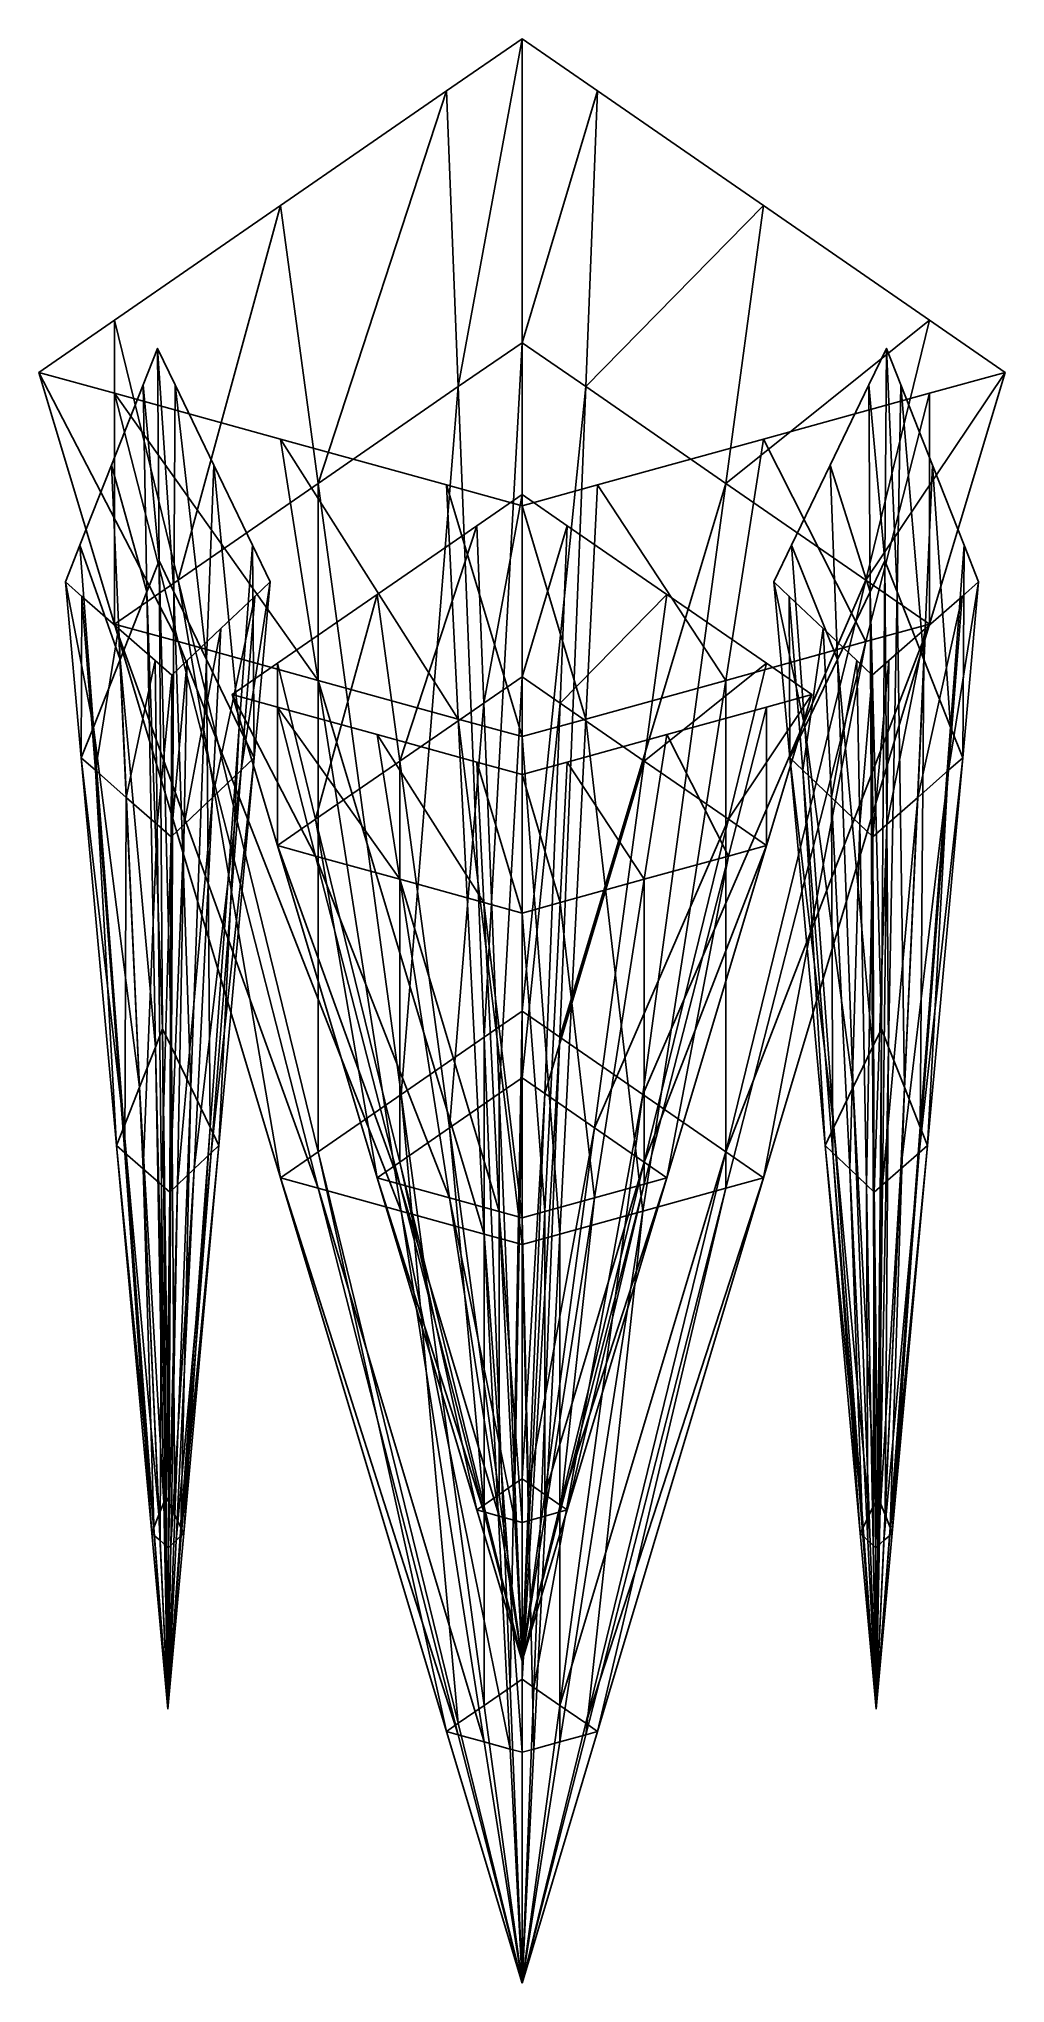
# Model space of a CAD drawing. Header units: metres. Extents: x -0.75 to 0.75, y -1.25 to 1.77.
import ezdxf

# ---------------------------------------------------------------- set-up
doc = ezdxf.new("R2010")
doc.units = ezdxf.units.M

msp = doc.modelspace()

# ---------------------------------------------------------------- linework, layer by layer
at = {"layer": 'Pyramid'}
msp.add_polyline3d([(0, 1.7676, 0.4213), (0.1172, 1.6868, 0.3555), (0.375, 1.5088, 0.2107), (0.6328, 1.3309, 0.0658), (0.75, 1.25, 0), (0.6328, 1.2176, -0.0263), (0.375, 1.1465, -0.0843), (0.1172, 1.0753, -0.1422), (0, 1.0429, -0.1685), (-0.1172, 1.0753, -0.1422), (-0.375, 1.1465, -0.0843), (-0.6328, 1.2176, -0.0263), (-0.75, 1.25, 0), (-0.6328, 1.3309, 0.0658), (-0.375, 1.5088, 0.2107), (-0.1172, 1.6868, 0.3555)], close=True, dxfattribs=at)
for points in [[(-0.0989, 1.2279, 0.2999), (-0.1172, 1.6868, 0.3555), (0, 1.7676, 0.4213)], [(-0.0989, 1.2279, 0.2999), (0, 1.7676, 0.4213), (0, 1.2961, 0.3555)], [(0, 1.2961, 0.3555), (0, 1.7676, 0.4213), (0.1172, 1.6868, 0.3555)], [(-0.3164, 1.0778, 0.1777), (-0.375, 1.5088, 0.2107), (-0.1172, 1.6868, 0.3555)], [(-0.3164, 1.0778, 0.1777), (-0.1172, 1.6868, 0.3555), (-0.0989, 1.2279, 0.2999)], [(0, 1.2961, 0.3555), (0.1172, 1.6868, 0.3555), (0.0989, 1.2279, 0.2999)], [(0.0989, 1.2279, 0.2999), (0.1172, 1.6868, 0.3555), (0.375, 1.5088, 0.2107)], [(0.0989, 1.2279, 0.2999), (0.375, 1.5088, 0.2107), (0.3164, 1.0778, 0.1777)], [(0.3164, 1.0778, 0.1777), (0.375, 1.5088, 0.2107), (0.6328, 1.3309, 0.0658)], [(-0.5339, 0.9276, 0.0555), (-0.6328, 1.3309, 0.0658), (-0.375, 1.5088, 0.2107)], [(-0.5339, 0.9276, 0.0555), (-0.375, 1.5088, 0.2107), (-0.3164, 1.0778, 0.1777)], [(-0.6328, 0.8594, 0), (-0.75, 1.25, 0), (-0.6328, 1.3309, 0.0658)], [(-0.6328, 0.8594, 0), (-0.6328, 1.3309, 0.0658), (-0.5339, 0.9276, 0.0555)], [(0.3164, 1.0778, 0.1777), (0.6328, 1.3309, 0.0658), (0.5339, 0.9276, 0.0555)], [(0.5339, 0.9276, 0.0555), (0.6328, 1.3309, 0.0658), (0.75, 1.25, 0)], [(-0.0586, 0.2184, 0.1777), (-0.0989, 1.2279, 0.2999), (0, 1.2961, 0.3555)], [(-0.0586, 0.2184, 0.1777), (0, 1.2961, 0.3555), (0, 0.2588, 0.2107)], [(0, 0.2588, 0.2107), (0, 1.2961, 0.3555), (0.0989, 1.2279, 0.2999)], [(-0.5339, 0.8321, -0.0222), (-0.75, 1.25, 0), (-0.6328, 0.8594, 0)], [(-0.5339, 0.8321, -0.0222), (-0.6328, 1.2176, -0.0263), (-0.75, 1.25, 0)], [(0.5339, 0.9276, 0.0555), (0.75, 1.25, 0), (0.6328, 0.8594, 0)], [(0.6328, 0.8594, 0), (0.75, 1.25, 0), (0.6328, 1.2176, -0.0263)], [(-0.3164, 0.772, -0.0711), (-0.6328, 1.2176, -0.0263), (-0.5339, 0.8321, -0.0222)], [(-0.3164, 0.772, -0.0711), (-0.375, 1.1465, -0.0843), (-0.6328, 1.2176, -0.0263)], [(-0.1875, 0.1294, 0.1053), (-0.3164, 1.0778, 0.1777), (-0.0989, 1.2279, 0.2999)], [(-0.1875, 0.1294, 0.1053), (-0.0989, 1.2279, 0.2999), (-0.0586, 0.2184, 0.1777)], [(0, 0.2588, 0.2107), (0.0989, 1.2279, 0.2999), (0.0586, 0.2184, 0.1777)], [(0.0586, 0.2184, 0.1777), (0.0989, 1.2279, 0.2999), (0.3164, 1.0778, 0.1777)], [(0.5339, 0.8321, -0.0222), (0.6328, 1.2176, -0.0263), (0.375, 1.1465, -0.0843)], [(0.6328, 0.8594, 0), (0.6328, 1.2176, -0.0263), (0.5339, 0.8321, -0.0222)], [(-0.0989, 0.712, -0.12), (-0.375, 1.1465, -0.0843), (-0.3164, 0.772, -0.0711)], [(-0.0989, 0.712, -0.12), (-0.1172, 1.0753, -0.1422), (-0.375, 1.1465, -0.0843)], [(0.3164, 0.772, -0.0711), (0.375, 1.1465, -0.0843), (0.1172, 1.0753, -0.1422)], [(0.5339, 0.8321, -0.0222), (0.375, 1.1465, -0.0843), (0.3164, 0.772, -0.0711)], [(-0.3164, 0.0404, 0.0329), (-0.5339, 0.9276, 0.0555), (-0.3164, 1.0778, 0.1777)], [(-0.3164, 0.0404, 0.0329), (-0.3164, 1.0778, 0.1777), (-0.1875, 0.1294, 0.1053)], [(0, 0.6847, -0.1422), (-0.1172, 1.0753, -0.1422), (-0.0989, 0.712, -0.12)], [(0, 0.6847, -0.1422), (0, 1.0429, -0.1685), (-0.1172, 1.0753, -0.1422)], [(0.0989, 0.712, -0.12), (0.1172, 1.0753, -0.1422), (0, 1.0429, -0.1685)], [(0.0586, 0.2184, 0.1777), (0.3164, 1.0778, 0.1777), (0.1875, 0.1294, 0.1053)], [(0.3164, 0.772, -0.0711), (0.1172, 1.0753, -0.1422), (0.0989, 0.712, -0.12)], [(0.1875, 0.1294, 0.1053), (0.3164, 1.0778, 0.1777), (0.5339, 0.9276, 0.0555)], [(0.0989, 0.712, -0.12), (0, 1.0429, -0.1685), (0, 0.6847, -0.1422)], [(-0.375, 0, 0), (-0.6328, 0.8594, 0), (-0.5339, 0.9276, 0.0555)], [(-0.375, 0, 0), (-0.5339, 0.9276, 0.0555), (-0.3164, 0.0404, 0.0329)], [(0.1875, 0.1294, 0.1053), (0.5339, 0.9276, 0.0555), (0.3164, 0.0404, 0.0329)], [(0.3164, 0.0404, 0.0329), (0.5339, 0.9276, 0.0555), (0.6328, 0.8594, 0)], [(-0.3164, -0.0162, -0.0132), (-0.6328, 0.8594, 0), (-0.375, 0, 0)], [(-0.3164, -0.0162, -0.0132), (-0.5339, 0.8321, -0.0222), (-0.6328, 0.8594, 0)], [(0.3164, 0.0404, 0.0329), (0.6328, 0.8594, 0), (0.375, 0, 0)], [(0.375, 0, 0), (0.6328, 0.8594, 0), (0.5339, 0.8321, -0.0222)], [(-0.1875, -0.0518, -0.0421), (-0.5339, 0.8321, -0.0222), (-0.3164, -0.0162, -0.0132)], [(-0.1875, -0.0518, -0.0421), (-0.3164, 0.772, -0.0711), (-0.5339, 0.8321, -0.0222)], [(0.3164, -0.0162, -0.0132), (0.5339, 0.8321, -0.0222), (0.3164, 0.772, -0.0711)], [(0.375, 0, 0), (0.5339, 0.8321, -0.0222), (0.3164, -0.0162, -0.0132)], [(-0.0586, -0.0874, -0.0711), (-0.3164, 0.772, -0.0711), (-0.1875, -0.0518, -0.0421)], [(-0.0586, -0.0874, -0.0711), (-0.0989, 0.712, -0.12), (-0.3164, 0.772, -0.0711)], [(0.1875, -0.0518, -0.0421), (0.3164, 0.772, -0.0711), (0.0989, 0.712, -0.12)], [(0.3164, -0.0162, -0.0132), (0.3164, 0.772, -0.0711), (0.1875, -0.0518, -0.0421)], [(0, -0.1035, -0.0843), (-0.0989, 0.712, -0.12), (-0.0586, -0.0874, -0.0711)], [(0, -0.1035, -0.0843), (0, 0.6847, -0.1422), (-0.0989, 0.712, -0.12)], [(0.0586, -0.0874, -0.0711), (0.0989, 0.712, -0.12), (0, 0.6847, -0.1422)], [(0.1875, -0.0518, -0.0421), (0.0989, 0.712, -0.12), (0.0586, -0.0874, -0.0711)], [(0.0586, -0.0874, -0.0711), (0, 0.6847, -0.1422), (0, -0.1035, -0.0843)], [(-0.0183, -0.7911, 0.0555), (-0.0586, 0.2184, 0.1777), (0, 0.2588, 0.2107)], [(-0.0183, -0.7911, 0.0555), (0, 0.2588, 0.2107), (0, -0.7785, 0.0658)], [(0, -0.7785, 0.0658), (0, 0.2588, 0.2107), (0.0586, 0.2184, 0.1777)], [(-0.0586, -0.8189, 0.0329), (-0.1875, 0.1294, 0.1053), (-0.0586, 0.2184, 0.1777)], [(-0.0586, -0.8189, 0.0329), (-0.0586, 0.2184, 0.1777), (-0.0183, -0.7911, 0.0555)], [(0, -0.7785, 0.0658), (0.0586, 0.2184, 0.1777), (0.0183, -0.7911, 0.0555)], [(0.0183, -0.7911, 0.0555), (0.0586, 0.2184, 0.1777), (0.1875, 0.1294, 0.1053)], [(-0.0989, -0.8467, 0.0103), (-0.3164, 0.0404, 0.0329), (-0.1875, 0.1294, 0.1053)], [(-0.0989, -0.8467, 0.0103), (-0.1875, 0.1294, 0.1053), (-0.0586, -0.8189, 0.0329)], [(0.0183, -0.7911, 0.0555), (0.1875, 0.1294, 0.1053), (0.0586, -0.8189, 0.0329)], [(0.0586, -0.8189, 0.0329), (0.1875, 0.1294, 0.1053), (0.3164, 0.0404, 0.0329)], [(-0.1172, -0.8594, 0), (-0.375, 0, 0), (-0.3164, 0.0404, 0.0329)], [(-0.1172, -0.8594, 0), (-0.3164, 0.0404, 0.0329), (-0.0989, -0.8467, 0.0103)], [(0.0586, -0.8189, 0.0329), (0.3164, 0.0404, 0.0329), (0.0989, -0.8467, 0.0103)], [(0.0989, -0.8467, 0.0103), (0.3164, 0.0404, 0.0329), (0.375, 0, 0)], [(0.0989, -0.8467, 0.0103), (0.375, 0, 0), (0.1172, -0.8594, 0)], [(0.1172, -0.8594, 0), (0.375, 0, 0), (0.3164, -0.0162, -0.0132)], [(-0.0989, -0.8644, -0.0041), (-0.375, 0, 0), (-0.1172, -0.8594, 0)], [(-0.0989, -0.8644, -0.0041), (-0.3164, -0.0162, -0.0132), (-0.375, 0, 0)], [(-0.0586, -0.8756, -0.0132), (-0.3164, -0.0162, -0.0132), (-0.0989, -0.8644, -0.0041)], [(-0.0586, -0.8756, -0.0132), (-0.1875, -0.0518, -0.0421), (-0.3164, -0.0162, -0.0132)], [(0.0989, -0.8644, -0.0041), (0.3164, -0.0162, -0.0132), (0.1875, -0.0518, -0.0421)], [(0.1172, -0.8594, 0), (0.3164, -0.0162, -0.0132), (0.0989, -0.8644, -0.0041)], [(-0.0183, -0.8867, -0.0222), (-0.1875, -0.0518, -0.0421), (-0.0586, -0.8756, -0.0132)], [(-0.0183, -0.8867, -0.0222), (-0.0586, -0.0874, -0.0711), (-0.1875, -0.0518, -0.0421)], [(0.0586, -0.8756, -0.0132), (0.1875, -0.0518, -0.0421), (0.0586, -0.0874, -0.0711)], [(0.0989, -0.8644, -0.0041), (0.1875, -0.0518, -0.0421), (0.0586, -0.8756, -0.0132)], [(0, -0.8917, -0.0263), (-0.0586, -0.0874, -0.0711), (-0.0183, -0.8867, -0.0222)], [(0, -0.8917, -0.0263), (0, -0.1035, -0.0843), (-0.0586, -0.0874, -0.0711)], [(0.0183, -0.8867, -0.0222), (0.0586, -0.0874, -0.0711), (0, -0.1035, -0.0843)], [(0.0586, -0.8756, -0.0132), (0.0586, -0.0874, -0.0711), (0.0183, -0.8867, -0.0222)], [(0.0183, -0.8867, -0.0222), (0, -0.1035, -0.0843), (0, -0.8917, -0.0263)], [(0, -1.25, 0), (-0.0183, -0.7911, 0.0555), (0, -0.7785, 0.0658)], [(0, -1.25, 0), (0, -0.7785, 0.0658), (0, -1.25, 0)], [(0, -1.25, 0), (0, -0.7785, 0.0658), (0.0183, -0.7911, 0.0555)], [(0, -1.25, 0), (-0.0586, -0.8189, 0.0329), (-0.0183, -0.7911, 0.0555)], [(0, -1.25, 0), (-0.0183, -0.7911, 0.0555), (0, -1.25, 0)], [(0, -1.25, 0), (0.0183, -0.7911, 0.0555), (0.0586, -0.8189, 0.0329)], [(0, -1.25, 0), (0.0183, -0.7911, 0.0555), (0, -1.25, 0)], [(0, -1.25, 0), (-0.0989, -0.8467, 0.0103), (-0.0586, -0.8189, 0.0329)], [(0, -1.25, 0), (-0.0586, -0.8189, 0.0329), (0, -1.25, 0)], [(0, -1.25, 0), (0.0586, -0.8189, 0.0329), (0.0989, -0.8467, 0.0103)], [(0, -1.25, 0), (0.0586, -0.8189, 0.0329), (0, -1.25, 0)], [(0, -1.25, 0), (-0.1172, -0.8594, 0), (-0.0989, -0.8467, 0.0103)], [(0, -1.25, 0), (-0.1172, -0.8594, 0), (0, -1.25, 0)], [(0, -1.25, 0), (-0.0989, -0.8644, -0.0041), (-0.1172, -0.8594, 0)], [(0, -1.25, 0), (-0.0989, -0.8467, 0.0103), (0, -1.25, 0)], [(0, -1.25, 0), (-0.0989, -0.8644, -0.0041), (0, -1.25, 0)], [(0, -1.25, 0), (-0.0586, -0.8756, -0.0132), (-0.0989, -0.8644, -0.0041)], [(0, -1.25, 0), (0.0989, -0.8467, 0.0103), (0.1172, -0.8594, 0)], [(0, -1.25, 0), (0.0989, -0.8467, 0.0103), (0, -1.25, 0)], [(0, -1.25, 0), (0.1172, -0.8594, 0), (0.0989, -0.8644, -0.0041)], [(0, -1.25, 0), (0.1172, -0.8594, 0), (0, -1.25, 0)], [(0, -1.25, 0), (0.0989, -0.8644, -0.0041), (0.0586, -0.8756, -0.0132)], [(0, -1.25, 0), (0.0989, -0.8644, -0.0041), (0, -1.25, 0)], [(0, -1.25, 0), (-0.0586, -0.8756, -0.0132), (0, -1.25, 0)], [(0, -1.25, 0), (-0.0183, -0.8867, -0.0222), (-0.0586, -0.8756, -0.0132)], [(0, -1.25, 0), (-0.0183, -0.8867, -0.0222), (0, -1.25, 0)], [(0, -1.25, 0), (0, -0.8917, -0.0263), (-0.0183, -0.8867, -0.0222)], [(0, -1.25, 0), (0.0586, -0.8756, -0.0132), (0.0183, -0.8867, -0.0222)], [(0, -1.25, 0), (0.0586, -0.8756, -0.0132), (0, -1.25, 0)], [(0, -1.25, 0), (0.0183, -0.8867, -0.0222), (0, -0.8917, -0.0263)], [(0, -1.25, 0), (0.0183, -0.8867, -0.0222), (0, -1.25, 0)], [(0, -1.25, 0), (0, -0.8917, -0.0263), (0, -1.25, 0)]]:
    msp.add_3dface(points, dxfattribs=at)
at = {"layer": 'Pyramid 1'}
msp.add_polyline3d([(0, 1.0606, 0.3228), (0.0703, 1.0121, 0.2833), (0.225, 0.9053, 0.1964), (0.3797, 0.7985, 0.1095), (0.45, 0.75, 0.07), (0.3797, 0.7306, 0.0542), (0.225, 0.6879, 0.0194), (0.0703, 0.6452, -0.0153), (0, 0.6258, -0.0311), (-0.0703, 0.6452, -0.0153), (-0.225, 0.6879, 0.0194), (-0.3797, 0.7306, 0.0542), (-0.45, 0.75, 0.07), (-0.3797, 0.7985, 0.1095), (-0.225, 0.9053, 0.1964), (-0.0703, 1.0121, 0.2833)], close=True, dxfattribs=at)
for points in [[(-0.0593, 0.7367, 0.25), (-0.0703, 1.0121, 0.2833), (0, 1.0606, 0.3228)], [(-0.0593, 0.7367, 0.25), (0, 1.0606, 0.3228), (0, 0.7777, 0.2833)], [(0, 0.7777, 0.2833), (0, 1.0606, 0.3228), (0.0703, 1.0121, 0.2833)], [(-0.1898, 0.6467, 0.1766), (-0.225, 0.9053, 0.1964), (-0.0703, 1.0121, 0.2833)], [(-0.1898, 0.6467, 0.1766), (-0.0703, 1.0121, 0.2833), (-0.0593, 0.7367, 0.25)], [(0, 0.7777, 0.2833), (0.0703, 1.0121, 0.2833), (0.0593, 0.7367, 0.25)], [(0.0593, 0.7367, 0.25), (0.0703, 1.0121, 0.2833), (0.225, 0.9053, 0.1964)], [(0.0593, 0.7367, 0.25), (0.225, 0.9053, 0.1964), (0.1898, 0.6467, 0.1766)], [(0.1898, 0.6467, 0.1766), (0.225, 0.9053, 0.1964), (0.3797, 0.7985, 0.1095)], [(-0.3204, 0.5566, 0.1033), (-0.3797, 0.7985, 0.1095), (-0.225, 0.9053, 0.1964)], [(-0.3204, 0.5566, 0.1033), (-0.225, 0.9053, 0.1964), (-0.1898, 0.6467, 0.1766)], [(-0.3797, 0.5156, 0.07), (-0.45, 0.75, 0.07), (-0.3797, 0.7985, 0.1095)], [(-0.3797, 0.5156, 0.07), (-0.3797, 0.7985, 0.1095), (-0.3204, 0.5566, 0.1033)], [(0.1898, 0.6467, 0.1766), (0.3797, 0.7985, 0.1095), (0.3204, 0.5566, 0.1033)], [(0.3204, 0.5566, 0.1033), (0.3797, 0.7985, 0.1095), (0.45, 0.75, 0.07)], [(-0.0352, 0.131, 0.1766), (-0.0593, 0.7367, 0.25), (0, 0.7777, 0.2833)], [(-0.0352, 0.131, 0.1766), (0, 0.7777, 0.2833), (0, 0.1553, 0.1964)], [(0, 0.1553, 0.1964), (0, 0.7777, 0.2833), (0.0593, 0.7367, 0.25)], [(-0.3204, 0.4992, 0.0567), (-0.45, 0.75, 0.07), (-0.3797, 0.5156, 0.07)], [(-0.3204, 0.4992, 0.0567), (-0.3797, 0.7306, 0.0542), (-0.45, 0.75, 0.07)], [(-0.1898, 0.4632, 0.0273), (-0.3797, 0.7306, 0.0542), (-0.3204, 0.4992, 0.0567)], [(-0.1898, 0.4632, 0.0273), (-0.225, 0.6879, 0.0194), (-0.3797, 0.7306, 0.0542)], [(-0.1125, 0.0776, 0.1332), (-0.1898, 0.6467, 0.1766), (-0.0593, 0.7367, 0.25)], [(-0.1125, 0.0776, 0.1332), (-0.0593, 0.7367, 0.25), (-0.0352, 0.131, 0.1766)], [(0, 0.1553, 0.1964), (0.0593, 0.7367, 0.25), (0.0352, 0.131, 0.1766)], [(0.0352, 0.131, 0.1766), (0.0593, 0.7367, 0.25), (0.1898, 0.6467, 0.1766)], [(0.3204, 0.4992, 0.0567), (0.3797, 0.7306, 0.0542), (0.225, 0.6879, 0.0194)], [(0.3204, 0.5566, 0.1033), (0.45, 0.75, 0.07), (0.3797, 0.5156, 0.07)], [(0.3797, 0.5156, 0.07), (0.3797, 0.7306, 0.0542), (0.3204, 0.4992, 0.0567)], [(0.3797, 0.5156, 0.07), (0.45, 0.75, 0.07), (0.3797, 0.7306, 0.0542)], [(-0.0593, 0.4272, -0.002), (-0.225, 0.6879, 0.0194), (-0.1898, 0.4632, 0.0273)], [(-0.0593, 0.4272, -0.002), (-0.0703, 0.6452, -0.0153), (-0.225, 0.6879, 0.0194)], [(0.1898, 0.4632, 0.0273), (0.225, 0.6879, 0.0194), (0.0703, 0.6452, -0.0153)], [(0.3204, 0.4992, 0.0567), (0.225, 0.6879, 0.0194), (0.1898, 0.4632, 0.0273)], [(-0.1898, 0.0243, 0.0897), (-0.3204, 0.5566, 0.1033), (-0.1898, 0.6467, 0.1766)], [(-0.1898, 0.0243, 0.0897), (-0.1898, 0.6467, 0.1766), (-0.1125, 0.0776, 0.1332)], [(0, 0.4108, -0.0153), (-0.0703, 0.6452, -0.0153), (-0.0593, 0.4272, -0.002)], [(0, 0.4108, -0.0153), (0, 0.6258, -0.0311), (-0.0703, 0.6452, -0.0153)], [(0.0593, 0.4272, -0.002), (0.0703, 0.6452, -0.0153), (0, 0.6258, -0.0311)], [(0.0352, 0.131, 0.1766), (0.1898, 0.6467, 0.1766), (0.1125, 0.0776, 0.1332)], [(0.1898, 0.4632, 0.0273), (0.0703, 0.6452, -0.0153), (0.0593, 0.4272, -0.002)], [(0.1125, 0.0776, 0.1332), (0.1898, 0.6467, 0.1766), (0.3204, 0.5566, 0.1033)], [(0.0593, 0.4272, -0.002), (0, 0.6258, -0.0311), (0, 0.4108, -0.0153)], [(-0.225, 0, 0.07), (-0.3797, 0.5156, 0.07), (-0.3204, 0.5566, 0.1033)], [(-0.225, 0, 0.07), (-0.3204, 0.5566, 0.1033), (-0.1898, 0.0243, 0.0897)], [(0.1125, 0.0776, 0.1332), (0.3204, 0.5566, 0.1033), (0.1898, 0.0243, 0.0897)], [(0.1898, 0.0243, 0.0897), (0.3204, 0.5566, 0.1033), (0.3797, 0.5156, 0.07)], [(-0.1898, -0.0097, 0.0621), (-0.3797, 0.5156, 0.07), (-0.225, 0, 0.07)], [(-0.1898, -0.0097, 0.0621), (-0.3204, 0.4992, 0.0567), (-0.3797, 0.5156, 0.07)], [(0.1898, 0.0243, 0.0897), (0.3797, 0.5156, 0.07), (0.225, 0, 0.07)], [(0.225, 0, 0.07), (0.3797, 0.5156, 0.07), (0.3204, 0.4992, 0.0567)], [(-0.1125, -0.0311, 0.0447), (-0.3204, 0.4992, 0.0567), (-0.1898, -0.0097, 0.0621)], [(-0.1125, -0.0311, 0.0447), (-0.1898, 0.4632, 0.0273), (-0.3204, 0.4992, 0.0567)], [(0.1898, -0.0097, 0.0621), (0.3204, 0.4992, 0.0567), (0.1898, 0.4632, 0.0273)], [(0.225, 0, 0.07), (0.3204, 0.4992, 0.0567), (0.1898, -0.0097, 0.0621)], [(-0.0352, -0.0524, 0.0273), (-0.1898, 0.4632, 0.0273), (-0.1125, -0.0311, 0.0447)], [(-0.0352, -0.0524, 0.0273), (-0.0593, 0.4272, -0.002), (-0.1898, 0.4632, 0.0273)], [(0.1125, -0.0311, 0.0447), (0.1898, 0.4632, 0.0273), (0.0593, 0.4272, -0.002)], [(0.1898, -0.0097, 0.0621), (0.1898, 0.4632, 0.0273), (0.1125, -0.0311, 0.0447)], [(0, -0.0621, 0.0194), (-0.0593, 0.4272, -0.002), (-0.0352, -0.0524, 0.0273)], [(0, -0.0621, 0.0194), (0, 0.4108, -0.0153), (-0.0593, 0.4272, -0.002)], [(0.0352, -0.0524, 0.0273), (0.0593, 0.4272, -0.002), (0, 0.4108, -0.0153)], [(0.1125, -0.0311, 0.0447), (0.0593, 0.4272, -0.002), (0.0352, -0.0524, 0.0273)], [(0.0352, -0.0524, 0.0273), (0, 0.4108, -0.0153), (0, -0.0621, 0.0194)], [(-0.011, -0.4747, 0.1033), (-0.0352, 0.131, 0.1766), (0, 0.1553, 0.1964)], [(-0.011, -0.4747, 0.1033), (0, 0.1553, 0.1964), (0, -0.4671, 0.1095)], [(0, -0.4671, 0.1095), (0, 0.1553, 0.1964), (0.0352, 0.131, 0.1766)], [(-0.0352, -0.4914, 0.0897), (-0.1125, 0.0776, 0.1332), (-0.0352, 0.131, 0.1766)], [(-0.0352, -0.4914, 0.0897), (-0.0352, 0.131, 0.1766), (-0.011, -0.4747, 0.1033)], [(0, -0.4671, 0.1095), (0.0352, 0.131, 0.1766), (0.011, -0.4747, 0.1033)], [(0.011, -0.4747, 0.1033), (0.0352, 0.131, 0.1766), (0.1125, 0.0776, 0.1332)], [(-0.0593, -0.508, 0.0762), (-0.1898, 0.0243, 0.0897), (-0.1125, 0.0776, 0.1332)], [(-0.0593, -0.508, 0.0762), (-0.1125, 0.0776, 0.1332), (-0.0352, -0.4914, 0.0897)], [(0.011, -0.4747, 0.1033), (0.1125, 0.0776, 0.1332), (0.0352, -0.4914, 0.0897)], [(0.0352, -0.4914, 0.0897), (0.1125, 0.0776, 0.1332), (0.1898, 0.0243, 0.0897)], [(-0.0703, -0.5156, 0.07), (-0.225, 0, 0.07), (-0.1898, 0.0243, 0.0897)], [(-0.0703, -0.5156, 0.07), (-0.1898, 0.0243, 0.0897), (-0.0593, -0.508, 0.0762)], [(0.0352, -0.4914, 0.0897), (0.1898, 0.0243, 0.0897), (0.0593, -0.508, 0.0762)], [(0.0593, -0.508, 0.0762), (0.1898, 0.0243, 0.0897), (0.225, 0, 0.07)], [(0.0593, -0.508, 0.0762), (0.225, 0, 0.07), (0.0703, -0.5156, 0.07)], [(0.0703, -0.5156, 0.07), (0.225, 0, 0.07), (0.1898, -0.0097, 0.0621)], [(-0.0593, -0.5187, 0.0675), (-0.225, 0, 0.07), (-0.0703, -0.5156, 0.07)], [(-0.0593, -0.5187, 0.0675), (-0.1898, -0.0097, 0.0621), (-0.225, 0, 0.07)], [(-0.0352, -0.5253, 0.0621), (-0.1898, -0.0097, 0.0621), (-0.0593, -0.5187, 0.0675)], [(-0.0352, -0.5253, 0.0621), (-0.1125, -0.0311, 0.0447), (-0.1898, -0.0097, 0.0621)], [(0.0593, -0.5187, 0.0675), (0.1898, -0.0097, 0.0621), (0.1125, -0.0311, 0.0447)], [(0.0703, -0.5156, 0.07), (0.1898, -0.0097, 0.0621), (0.0593, -0.5187, 0.0675)], [(-0.011, -0.532, 0.0567), (-0.1125, -0.0311, 0.0447), (-0.0352, -0.5253, 0.0621)], [(-0.011, -0.532, 0.0567), (-0.0352, -0.0524, 0.0273), (-0.1125, -0.0311, 0.0447)], [(0, -0.535, 0.0542), (-0.0352, -0.0524, 0.0273), (-0.011, -0.532, 0.0567)], [(0, -0.535, 0.0542), (0, -0.0621, 0.0194), (-0.0352, -0.0524, 0.0273)], [(0.011, -0.532, 0.0567), (0.0352, -0.0524, 0.0273), (0, -0.0621, 0.0194)], [(0.0352, -0.5253, 0.0621), (0.0352, -0.0524, 0.0273), (0.011, -0.532, 0.0567)], [(0.0352, -0.5253, 0.0621), (0.1125, -0.0311, 0.0447), (0.0352, -0.0524, 0.0273)], [(0.0593, -0.5187, 0.0675), (0.1125, -0.0311, 0.0447), (0.0352, -0.5253, 0.0621)], [(0.011, -0.532, 0.0567), (0, -0.0621, 0.0194), (0, -0.535, 0.0542)], [(0, -0.75, 0.07), (-0.0352, -0.4914, 0.0897), (-0.011, -0.4747, 0.1033)], [(0, -0.75, 0.07), (-0.011, -0.4747, 0.1033), (0, -0.4671, 0.1095)], [(0, -0.75, 0.07), (-0.011, -0.4747, 0.1033), (0, -0.75, 0.07)], [(0, -0.75, 0.07), (0, -0.4671, 0.1095), (0, -0.75, 0.07)], [(0, -0.75, 0.07), (0, -0.4671, 0.1095), (0.011, -0.4747, 0.1033)], [(0, -0.75, 0.07), (0.011, -0.4747, 0.1033), (0.0352, -0.4914, 0.0897)], [(0, -0.75, 0.07), (0.011, -0.4747, 0.1033), (0, -0.75, 0.07)], [(0, -0.75, 0.07), (-0.0703, -0.5156, 0.07), (-0.0593, -0.508, 0.0762)], [(0, -0.75, 0.07), (-0.0593, -0.508, 0.0762), (-0.0352, -0.4914, 0.0897)], [(0, -0.75, 0.07), (-0.0593, -0.508, 0.0762), (0, -0.75, 0.07)], [(0, -0.75, 0.07), (-0.0352, -0.4914, 0.0897), (0, -0.75, 0.07)], [(0, -0.75, 0.07), (0.0352, -0.4914, 0.0897), (0.0593, -0.508, 0.0762)], [(0, -0.75, 0.07), (0.0352, -0.4914, 0.0897), (0, -0.75, 0.07)], [(0, -0.75, 0.07), (0.0593, -0.508, 0.0762), (0.0703, -0.5156, 0.07)], [(0, -0.75, 0.07), (0.0593, -0.508, 0.0762), (0, -0.75, 0.07)], [(0, -0.75, 0.07), (-0.0703, -0.5156, 0.07), (0, -0.75, 0.07)], [(0, -0.75, 0.07), (-0.0593, -0.5187, 0.0675), (-0.0703, -0.5156, 0.07)], [(0, -0.75, 0.07), (-0.0593, -0.5187, 0.0675), (0, -0.75, 0.07)], [(0, -0.75, 0.07), (-0.0352, -0.5253, 0.0621), (-0.0593, -0.5187, 0.0675)], [(0, -0.75, 0.07), (-0.0352, -0.5253, 0.0621), (0, -0.75, 0.07)], [(0, -0.75, 0.07), (-0.011, -0.532, 0.0567), (-0.0352, -0.5253, 0.0621)], [(0, -0.75, 0.07), (-0.011, -0.532, 0.0567), (0, -0.75, 0.07)], [(0, -0.75, 0.07), (0, -0.535, 0.0542), (-0.011, -0.532, 0.0567)], [(0, -0.75, 0.07), (0.0703, -0.5156, 0.07), (0.0593, -0.5187, 0.0675)], [(0, -0.75, 0.07), (0.0703, -0.5156, 0.07), (0, -0.75, 0.07)], [(0, -0.75, 0.07), (0.0593, -0.5187, 0.0675), (0.0352, -0.5253, 0.0621)], [(0, -0.75, 0.07), (0.0593, -0.5187, 0.0675), (0, -0.75, 0.07)], [(0, -0.75, 0.07), (0.0352, -0.5253, 0.0621), (0.011, -0.532, 0.0567)], [(0, -0.75, 0.07), (0.0352, -0.5253, 0.0621), (0, -0.75, 0.07)], [(0, -0.75, 0.07), (0.011, -0.532, 0.0567), (0, -0.535, 0.0542)], [(0, -0.75, 0.07), (0.011, -0.532, 0.0567), (0, -0.75, 0.07)], [(0, -0.75, 0.07), (0, -0.535, 0.0542), (0, -0.75, 0.07)]]:
    msp.add_3dface(points, dxfattribs=at)
at = {"layer": 'Pyramid 2'}
msp.add_polyline3d([(-0.5658, 1.2873, -0.0744), (-0.5882, 1.2307, -0.0575), (-0.6374, 1.1062, -0.0203), (-0.6866, 0.9816, 0.0169), (-0.7089, 0.925, 0.0338), (-0.6831, 0.9024, 0.0332), (-0.6263, 0.8525, 0.0318), (-0.5695, 0.8027, 0.0304), (-0.5437, 0.7801, 0.0298), (-0.5198, 0.8027, 0.0198), (-0.4674, 0.8525, -0.002), (-0.4149, 0.9024, -0.0239), (-0.3911, 0.925, -0.0338), (-0.4184, 0.9816, -0.0401), (-0.4784, 1.1062, -0.0541), (-0.5385, 1.2307, -0.0681)], close=True, dxfattribs=at)
for points in [[(-0.5633, 0.9573, -0.0628), (-0.5658, 1.2873, -0.0744), (-0.5882, 1.2307, -0.0575)], [(-0.5403, 0.9095, -0.0574), (-0.5658, 1.2873, -0.0744), (-0.5633, 0.9573, -0.0628)], [(-0.5403, 0.9095, -0.0574), (-0.5385, 1.2307, -0.0681), (-0.5658, 1.2873, -0.0744)], [(-0.5822, 0.9095, -0.0485), (-0.5882, 1.2307, -0.0575), (-0.6374, 1.1062, -0.0203)], [(-0.5633, 0.9573, -0.0628), (-0.5882, 1.2307, -0.0575), (-0.5822, 0.9095, -0.0485)], [(-0.4896, 0.8044, -0.0456), (-0.5385, 1.2307, -0.0681), (-0.5403, 0.9095, -0.0574)], [(-0.4896, 0.8044, -0.0456), (-0.4784, 1.1062, -0.0541), (-0.5385, 1.2307, -0.0681)], [(-0.6237, 0.8044, -0.0171), (-0.6374, 1.1062, -0.0203), (-0.6866, 0.9816, 0.0169)], [(-0.5822, 0.9095, -0.0485), (-0.6374, 1.1062, -0.0203), (-0.6237, 0.8044, -0.0171)], [(-0.4389, 0.6993, -0.0339), (-0.4784, 1.1062, -0.0541), (-0.4896, 0.8044, -0.0456)], [(-0.4389, 0.6993, -0.0339), (-0.4184, 0.9816, -0.0401), (-0.4784, 1.1062, -0.0541)], [(-0.6652, 0.6993, 0.0142), (-0.6866, 0.9816, 0.0169), (-0.7089, 0.925, 0.0338)], [(-0.6237, 0.8044, -0.0171), (-0.6866, 0.9816, 0.0169), (-0.6652, 0.6993, 0.0142)], [(-0.4159, 0.6516, -0.0285), (-0.4184, 0.9816, -0.0401), (-0.4389, 0.6993, -0.0339)], [(-0.4159, 0.6516, -0.0285), (-0.3911, 0.925, -0.0338), (-0.4184, 0.9816, -0.0401)], [(-0.5579, 0.2312, -0.0372), (-0.5633, 0.9573, -0.0628), (-0.5822, 0.9095, -0.0485)], [(-0.5443, 0.2029, -0.034), (-0.5633, 0.9573, -0.0628), (-0.5579, 0.2312, -0.0372)], [(-0.5443, 0.2029, -0.034), (-0.5403, 0.9095, -0.0574), (-0.5633, 0.9573, -0.0628)], [(-0.6841, 0.6516, 0.0285), (-0.7089, 0.925, 0.0338), (-0.6831, 0.9024, 0.0332)], [(-0.6652, 0.6993, 0.0142), (-0.7089, 0.925, 0.0338), (-0.6841, 0.6516, 0.0285)], [(-0.5691, 0.2029, -0.0288), (-0.5822, 0.9095, -0.0485), (-0.6237, 0.8044, -0.0171)], [(-0.5579, 0.2312, -0.0372), (-0.5822, 0.9095, -0.0485), (-0.5691, 0.2029, -0.0288)], [(-0.5142, 0.1406, -0.027), (-0.5403, 0.9095, -0.0574), (-0.5443, 0.2029, -0.034)], [(-0.5142, 0.1406, -0.027), (-0.4896, 0.8044, -0.0456), (-0.5403, 0.9095, -0.0574)], [(-0.436, 0.6325, -0.0201), (-0.3911, 0.925, -0.0338), (-0.4159, 0.6516, -0.0285)], [(-0.436, 0.6325, -0.0201), (-0.4149, 0.9024, -0.0239), (-0.3911, 0.925, -0.0338)], [(-0.6841, 0.6516, 0.0285), (-0.6831, 0.9024, 0.0332), (-0.6623, 0.6325, 0.028)], [(-0.6623, 0.6325, 0.028), (-0.6831, 0.9024, 0.0332), (-0.6263, 0.8525, 0.0318)], [(-0.4803, 0.5904, -0.0017), (-0.4149, 0.9024, -0.0239), (-0.436, 0.6325, -0.0201)], [(-0.4803, 0.5904, -0.0017), (-0.4674, 0.8525, -0.002), (-0.4149, 0.9024, -0.0239)], [(-0.6623, 0.6325, 0.028), (-0.6263, 0.8525, 0.0318), (-0.6144, 0.5904, 0.0268)], [(-0.6144, 0.5904, 0.0268), (-0.6263, 0.8525, 0.0318), (-0.5695, 0.8027, 0.0304)], [(-0.5245, 0.5484, 0.0167), (-0.4674, 0.8525, -0.002), (-0.4803, 0.5904, -0.0017)], [(-0.5245, 0.5484, 0.0167), (-0.5198, 0.8027, 0.0198), (-0.4674, 0.8525, -0.002)], [(-0.5937, 0.1406, -0.0102), (-0.6237, 0.8044, -0.0171), (-0.6652, 0.6993, 0.0142)], [(-0.5691, 0.2029, -0.0288), (-0.6237, 0.8044, -0.0171), (-0.5937, 0.1406, -0.0102)], [(-0.6144, 0.5904, 0.0268), (-0.5695, 0.8027, 0.0304), (-0.5665, 0.5484, 0.0256)], [(-0.5665, 0.5484, 0.0256), (-0.5695, 0.8027, 0.0304), (-0.5437, 0.7801, 0.0298)], [(-0.5447, 0.5293, 0.0251), (-0.5198, 0.8027, 0.0198), (-0.5245, 0.5484, 0.0167)], [(-0.5447, 0.5293, 0.0251), (-0.5437, 0.7801, 0.0298), (-0.5198, 0.8027, 0.0198)], [(-0.4842, 0.0783, -0.0201), (-0.4896, 0.8044, -0.0456), (-0.5142, 0.1406, -0.027)], [(-0.4842, 0.0783, -0.0201), (-0.4389, 0.6993, -0.0339), (-0.4896, 0.8044, -0.0456)], [(-0.5665, 0.5484, 0.0256), (-0.5437, 0.7801, 0.0298), (-0.5447, 0.5293, 0.0251)], [(-0.6183, 0.0783, 0.0084), (-0.6652, 0.6993, 0.0142), (-0.6841, 0.6516, 0.0285)], [(-0.5937, 0.1406, -0.0102), (-0.6652, 0.6993, 0.0142), (-0.6183, 0.0783, 0.0084)], [(-0.4705, 0.05, -0.0169), (-0.4389, 0.6993, -0.0339), (-0.4842, 0.0783, -0.0201)], [(-0.4705, 0.05, -0.0169), (-0.4159, 0.6516, -0.0285), (-0.4389, 0.6993, -0.0339)], [(-0.6295, 0.05, 0.0169), (-0.6841, 0.6516, 0.0285), (-0.6623, 0.6325, 0.028)], [(-0.6183, 0.0783, 0.0084), (-0.6841, 0.6516, 0.0285), (-0.6295, 0.05, 0.0169)], [(-0.4824, 0.0387, -0.0119), (-0.4159, 0.6516, -0.0285), (-0.4705, 0.05, -0.0169)], [(-0.4824, 0.0387, -0.0119), (-0.436, 0.6325, -0.0201), (-0.4159, 0.6516, -0.0285)], [(-0.6166, 0.0387, 0.0166), (-0.6623, 0.6325, 0.028), (-0.6144, 0.5904, 0.0268)], [(-0.6295, 0.05, 0.0169), (-0.6623, 0.6325, 0.028), (-0.6166, 0.0387, 0.0166)], [(-0.5087, 0.0138, -0.001), (-0.436, 0.6325, -0.0201), (-0.4824, 0.0387, -0.0119)], [(-0.5087, 0.0138, -0.001), (-0.4803, 0.5904, -0.0017), (-0.436, 0.6325, -0.0201)], [(-0.6166, 0.0387, 0.0166), (-0.6144, 0.5904, 0.0268), (-0.5882, 0.0138, 0.0159)], [(-0.5882, 0.0138, 0.0159), (-0.6144, 0.5904, 0.0268), (-0.5665, 0.5484, 0.0256)], [(-0.5349, -0.0111, 0.0099), (-0.4803, 0.5904, -0.0017), (-0.5087, 0.0138, -0.001)], [(-0.5349, -0.0111, 0.0099), (-0.5245, 0.5484, 0.0167), (-0.4803, 0.5904, -0.0017)], [(-0.5882, 0.0138, 0.0159), (-0.5665, 0.5484, 0.0256), (-0.5597, -0.0111, 0.0152)], [(-0.5597, -0.0111, 0.0152), (-0.5665, 0.5484, 0.0256), (-0.5447, 0.5293, 0.0251)], [(-0.5468, -0.0225, 0.0149), (-0.5245, 0.5484, 0.0167), (-0.5349, -0.0111, 0.0099)], [(-0.5468, -0.0225, 0.0149), (-0.5447, 0.5293, 0.0251), (-0.5245, 0.5484, 0.0167)], [(-0.5597, -0.0111, 0.0152), (-0.5447, 0.5293, 0.0251), (-0.5468, -0.0225, 0.0149)], [(-0.5525, -0.4949, -0.0116), (-0.5579, 0.2312, -0.0372), (-0.5691, 0.2029, -0.0288)], [(-0.5482, -0.5038, -0.0106), (-0.5579, 0.2312, -0.0372), (-0.5525, -0.4949, -0.0116)], [(-0.5482, -0.5038, -0.0106), (-0.5443, 0.2029, -0.034), (-0.5579, 0.2312, -0.0372)], [(-0.556, -0.5038, -0.009), (-0.5691, 0.2029, -0.0288), (-0.5937, 0.1406, -0.0102)], [(-0.5525, -0.4949, -0.0116), (-0.5691, 0.2029, -0.0288), (-0.556, -0.5038, -0.009)], [(-0.5388, -0.5233, -0.0085), (-0.5443, 0.2029, -0.034), (-0.5482, -0.5038, -0.0106)], [(-0.5388, -0.5233, -0.0085), (-0.5142, 0.1406, -0.027), (-0.5443, 0.2029, -0.034)], [(-0.5637, -0.5233, -0.0032), (-0.5937, 0.1406, -0.0102), (-0.6183, 0.0783, 0.0084)], [(-0.556, -0.5038, -0.009), (-0.5937, 0.1406, -0.0102), (-0.5637, -0.5233, -0.0032)], [(-0.5294, -0.5427, -0.0063), (-0.5142, 0.1406, -0.027), (-0.5388, -0.5233, -0.0085)], [(-0.5294, -0.5427, -0.0063), (-0.4842, 0.0783, -0.0201), (-0.5142, 0.1406, -0.027)], [(-0.5713, -0.5427, 0.0026), (-0.6183, 0.0783, 0.0084), (-0.6295, 0.05, 0.0169)], [(-0.5637, -0.5233, -0.0032), (-0.6183, 0.0783, 0.0084), (-0.5713, -0.5427, 0.0026)], [(-0.5252, -0.5516, -0.0053), (-0.4842, 0.0783, -0.0201), (-0.5294, -0.5427, -0.0063)], [(-0.5252, -0.5516, -0.0053), (-0.4705, 0.05, -0.0169), (-0.4842, 0.0783, -0.0201)], [(-0.5748, -0.5516, 0.0053), (-0.6295, 0.05, 0.0169), (-0.6166, 0.0387, 0.0166)], [(-0.5713, -0.5427, 0.0026), (-0.6295, 0.05, 0.0169), (-0.5748, -0.5516, 0.0053)], [(-0.5708, -0.5551, 0.0052), (-0.6166, 0.0387, 0.0166), (-0.5882, 0.0138, 0.0159)], [(-0.5748, -0.5516, 0.0053), (-0.6166, 0.0387, 0.0166), (-0.5708, -0.5551, 0.0052)], [(-0.5371, -0.5629, -0.0003), (-0.4824, 0.0387, -0.0119), (-0.5289, -0.5551, -0.0037)], [(-0.5371, -0.5629, -0.0003), (-0.5087, 0.0138, -0.001), (-0.4824, 0.0387, -0.0119)], [(-0.5289, -0.5551, -0.0037), (-0.4705, 0.05, -0.0169), (-0.5252, -0.5516, -0.0053)], [(-0.5289, -0.5551, -0.0037), (-0.4824, 0.0387, -0.0119), (-0.4705, 0.05, -0.0169)], [(-0.5619, -0.5629, 0.005), (-0.5882, 0.0138, 0.0159), (-0.5597, -0.0111, 0.0152)], [(-0.5708, -0.5551, 0.0052), (-0.5882, 0.0138, 0.0159), (-0.5619, -0.5629, 0.005)], [(-0.5453, -0.5707, 0.0031), (-0.5087, 0.0138, -0.001), (-0.5371, -0.5629, -0.0003)], [(-0.5453, -0.5707, 0.0031), (-0.5349, -0.0111, 0.0099), (-0.5087, 0.0138, -0.001)], [(-0.5619, -0.5629, 0.005), (-0.5597, -0.0111, 0.0152), (-0.553, -0.5707, 0.0047)], [(-0.553, -0.5707, 0.0047), (-0.5597, -0.0111, 0.0152), (-0.5468, -0.0225, 0.0149)], [(-0.553, -0.5707, 0.0047), (-0.5468, -0.0225, 0.0149), (-0.549, -0.5742, 0.0047)], [(-0.549, -0.5742, 0.0047), (-0.5349, -0.0111, 0.0099), (-0.5453, -0.5707, 0.0031)], [(-0.549, -0.5742, 0.0047), (-0.5468, -0.0225, 0.0149), (-0.5349, -0.0111, 0.0099)], [(-0.55, -0.825, 0), (-0.556, -0.5038, -0.009), (-0.5637, -0.5233, -0.0032)], [(-0.55, -0.825, 0), (-0.5525, -0.4949, -0.0116), (-0.556, -0.5038, -0.009)], [(-0.55, -0.825, 0), (-0.556, -0.5038, -0.009), (-0.55, -0.825, 0)], [(-0.55, -0.825, 0), (-0.5525, -0.4949, -0.0116), (-0.55, -0.825, 0)], [(-0.55, -0.825, 0), (-0.5482, -0.5038, -0.0106), (-0.5525, -0.4949, -0.0116)], [(-0.55, -0.825, 0), (-0.5482, -0.5038, -0.0106), (-0.55, -0.825, 0)], [(-0.55, -0.825, 0), (-0.5388, -0.5233, -0.0085), (-0.5482, -0.5038, -0.0106)], [(-0.55, -0.825, 0), (-0.5713, -0.5427, 0.0026), (-0.5748, -0.5516, 0.0053)], [(-0.55, -0.825, 0), (-0.5637, -0.5233, -0.0032), (-0.5713, -0.5427, 0.0026)], [(-0.55, -0.825, 0), (-0.5713, -0.5427, 0.0026), (-0.55, -0.825, 0)], [(-0.55, -0.825, 0), (-0.5637, -0.5233, -0.0032), (-0.55, -0.825, 0)], [(-0.55, -0.825, 0), (-0.5388, -0.5233, -0.0085), (-0.55, -0.825, 0)], [(-0.55, -0.825, 0), (-0.5294, -0.5427, -0.0063), (-0.5388, -0.5233, -0.0085)], [(-0.55, -0.825, 0), (-0.5294, -0.5427, -0.0063), (-0.55, -0.825, 0)], [(-0.55, -0.825, 0), (-0.5252, -0.5516, -0.0053), (-0.5294, -0.5427, -0.0063)], [(-0.55, -0.825, 0), (-0.5748, -0.5516, 0.0053), (-0.5708, -0.5551, 0.0052)], [(-0.55, -0.825, 0), (-0.5748, -0.5516, 0.0053), (-0.55, -0.825, 0)], [(-0.55, -0.825, 0), (-0.5708, -0.5551, 0.0052), (-0.5619, -0.5629, 0.005)], [(-0.55, -0.825, 0), (-0.5708, -0.5551, 0.0052), (-0.55, -0.825, 0)], [(-0.55, -0.825, 0), (-0.5619, -0.5629, 0.005), (-0.553, -0.5707, 0.0047)], [(-0.55, -0.825, 0), (-0.5619, -0.5629, 0.005), (-0.55, -0.825, 0)], [(-0.55, -0.825, 0), (-0.553, -0.5707, 0.0047), (-0.549, -0.5742, 0.0047)], [(-0.55, -0.825, 0), (-0.553, -0.5707, 0.0047), (-0.55, -0.825, 0)], [(-0.55, -0.825, 0), (-0.5252, -0.5516, -0.0053), (-0.55, -0.825, 0)], [(-0.55, -0.825, 0), (-0.5289, -0.5551, -0.0037), (-0.5252, -0.5516, -0.0053)], [(-0.55, -0.825, 0), (-0.5289, -0.5551, -0.0037), (-0.55, -0.825, 0)], [(-0.55, -0.825, 0), (-0.5371, -0.5629, -0.0003), (-0.5289, -0.5551, -0.0037)], [(-0.55, -0.825, 0), (-0.5371, -0.5629, -0.0003), (-0.55, -0.825, 0)], [(-0.55, -0.825, 0), (-0.5453, -0.5707, 0.0031), (-0.5371, -0.5629, -0.0003)], [(-0.55, -0.825, 0), (-0.5453, -0.5707, 0.0031), (-0.55, -0.825, 0)], [(-0.55, -0.825, 0), (-0.549, -0.5742, 0.0047), (-0.5453, -0.5707, 0.0031)], [(-0.55, -0.825, 0), (-0.549, -0.5742, 0.0047), (-0.55, -0.825, 0)]]:
    msp.add_3dface(points, dxfattribs=at)
at = {"layer": 'Pyramid 3'}
msp.add_polyline3d([(0.5658, 1.2873, -0.0744), (0.5385, 1.2307, -0.0681), (0.4784, 1.1062, -0.0541), (0.4184, 0.9816, -0.0401), (0.3911, 0.925, -0.0338), (0.4149, 0.9024, -0.0239), (0.4674, 0.8525, -0.002), (0.5198, 0.8027, 0.0198), (0.5437, 0.7801, 0.0298), (0.5695, 0.8027, 0.0304), (0.6263, 0.8525, 0.0318), (0.6831, 0.9024, 0.0332), (0.7089, 0.925, 0.0338), (0.6866, 0.9816, 0.0169), (0.6374, 1.1062, -0.0203), (0.5882, 1.2307, -0.0575)], close=True, dxfattribs=at)
for points in [[(0.5633, 0.9573, -0.0628), (0.5658, 1.2873, -0.0744), (0.5385, 1.2307, -0.0681)], [(0.5822, 0.9095, -0.0485), (0.5658, 1.2873, -0.0744), (0.5633, 0.9573, -0.0628)], [(0.5822, 0.9095, -0.0485), (0.5882, 1.2307, -0.0575), (0.5658, 1.2873, -0.0744)], [(0.5403, 0.9095, -0.0574), (0.5385, 1.2307, -0.0681), (0.4784, 1.1062, -0.0541)], [(0.5633, 0.9573, -0.0628), (0.5385, 1.2307, -0.0681), (0.5403, 0.9095, -0.0574)], [(0.6237, 0.8044, -0.0171), (0.5882, 1.2307, -0.0575), (0.5822, 0.9095, -0.0485)], [(0.6237, 0.8044, -0.0171), (0.6374, 1.1062, -0.0203), (0.5882, 1.2307, -0.0575)], [(0.4896, 0.8044, -0.0456), (0.4784, 1.1062, -0.0541), (0.4184, 0.9816, -0.0401)], [(0.5403, 0.9095, -0.0574), (0.4784, 1.1062, -0.0541), (0.4896, 0.8044, -0.0456)], [(0.6652, 0.6993, 0.0142), (0.6374, 1.1062, -0.0203), (0.6237, 0.8044, -0.0171)], [(0.6652, 0.6993, 0.0142), (0.6866, 0.9816, 0.0169), (0.6374, 1.1062, -0.0203)], [(0.4389, 0.6993, -0.0339), (0.4184, 0.9816, -0.0401), (0.3911, 0.925, -0.0338)], [(0.4896, 0.8044, -0.0456), (0.4184, 0.9816, -0.0401), (0.4389, 0.6993, -0.0339)], [(0.6841, 0.6516, 0.0285), (0.6866, 0.9816, 0.0169), (0.6652, 0.6993, 0.0142)], [(0.6841, 0.6516, 0.0285), (0.7089, 0.925, 0.0338), (0.6866, 0.9816, 0.0169)], [(0.5579, 0.2312, -0.0372), (0.5633, 0.9573, -0.0628), (0.5403, 0.9095, -0.0574)], [(0.5691, 0.2029, -0.0288), (0.5633, 0.9573, -0.0628), (0.5579, 0.2312, -0.0372)], [(0.5691, 0.2029, -0.0288), (0.5822, 0.9095, -0.0485), (0.5633, 0.9573, -0.0628)], [(0.4159, 0.6516, -0.0285), (0.3911, 0.925, -0.0338), (0.4149, 0.9024, -0.0239)], [(0.4389, 0.6993, -0.0339), (0.3911, 0.925, -0.0338), (0.4159, 0.6516, -0.0285)], [(0.5443, 0.2029, -0.034), (0.5403, 0.9095, -0.0574), (0.4896, 0.8044, -0.0456)], [(0.5579, 0.2312, -0.0372), (0.5403, 0.9095, -0.0574), (0.5443, 0.2029, -0.034)], [(0.5937, 0.1406, -0.0102), (0.5822, 0.9095, -0.0485), (0.5691, 0.2029, -0.0288)], [(0.5937, 0.1406, -0.0102), (0.6237, 0.8044, -0.0171), (0.5822, 0.9095, -0.0485)], [(0.6623, 0.6325, 0.028), (0.7089, 0.925, 0.0338), (0.6841, 0.6516, 0.0285)], [(0.6623, 0.6325, 0.028), (0.6831, 0.9024, 0.0332), (0.7089, 0.925, 0.0338)], [(0.436, 0.6325, -0.0201), (0.4149, 0.9024, -0.0239), (0.4674, 0.8525, -0.002)], [(0.4159, 0.6516, -0.0285), (0.4149, 0.9024, -0.0239), (0.436, 0.6325, -0.0201)], [(0.6144, 0.5904, 0.0268), (0.6831, 0.9024, 0.0332), (0.6623, 0.6325, 0.028)], [(0.6144, 0.5904, 0.0268), (0.6263, 0.8525, 0.0318), (0.6831, 0.9024, 0.0332)], [(0.436, 0.6325, -0.0201), (0.4674, 0.8525, -0.002), (0.4803, 0.5904, -0.0017)], [(0.4803, 0.5904, -0.0017), (0.4674, 0.8525, -0.002), (0.5198, 0.8027, 0.0198)], [(0.5665, 0.5484, 0.0256), (0.6263, 0.8525, 0.0318), (0.6144, 0.5904, 0.0268)], [(0.5665, 0.5484, 0.0256), (0.5695, 0.8027, 0.0304), (0.6263, 0.8525, 0.0318)], [(0.5142, 0.1406, -0.027), (0.4896, 0.8044, -0.0456), (0.4389, 0.6993, -0.0339)], [(0.4803, 0.5904, -0.0017), (0.5198, 0.8027, 0.0198), (0.5245, 0.5484, 0.0167)], [(0.5443, 0.2029, -0.034), (0.4896, 0.8044, -0.0456), (0.5142, 0.1406, -0.027)], [(0.5245, 0.5484, 0.0167), (0.5198, 0.8027, 0.0198), (0.5437, 0.7801, 0.0298)], [(0.5447, 0.5293, 0.0251), (0.5437, 0.7801, 0.0298), (0.5695, 0.8027, 0.0304)], [(0.5447, 0.5293, 0.0251), (0.5695, 0.8027, 0.0304), (0.5665, 0.5484, 0.0256)], [(0.6183, 0.0783, 0.0084), (0.6237, 0.8044, -0.0171), (0.5937, 0.1406, -0.0102)], [(0.6183, 0.0783, 0.0084), (0.6652, 0.6993, 0.0142), (0.6237, 0.8044, -0.0171)], [(0.5245, 0.5484, 0.0167), (0.5437, 0.7801, 0.0298), (0.5447, 0.5293, 0.0251)], [(0.4842, 0.0783, -0.0201), (0.4389, 0.6993, -0.0339), (0.4159, 0.6516, -0.0285)], [(0.5142, 0.1406, -0.027), (0.4389, 0.6993, -0.0339), (0.4842, 0.0783, -0.0201)], [(0.6295, 0.05, 0.0169), (0.6652, 0.6993, 0.0142), (0.6183, 0.0783, 0.0084)], [(0.6295, 0.05, 0.0169), (0.6841, 0.6516, 0.0285), (0.6652, 0.6993, 0.0142)], [(0.4705, 0.05, -0.0169), (0.4159, 0.6516, -0.0285), (0.436, 0.6325, -0.0201)], [(0.4842, 0.0783, -0.0201), (0.4159, 0.6516, -0.0285), (0.4705, 0.05, -0.0169)], [(0.6166, 0.0387, 0.0166), (0.6841, 0.6516, 0.0285), (0.6295, 0.05, 0.0169)], [(0.6166, 0.0387, 0.0166), (0.6623, 0.6325, 0.028), (0.6841, 0.6516, 0.0285)], [(0.4824, 0.0387, -0.0119), (0.436, 0.6325, -0.0201), (0.4803, 0.5904, -0.0017)], [(0.4705, 0.05, -0.0169), (0.436, 0.6325, -0.0201), (0.4824, 0.0387, -0.0119)], [(0.5882, 0.0138, 0.0159), (0.6623, 0.6325, 0.028), (0.6166, 0.0387, 0.0166)], [(0.5882, 0.0138, 0.0159), (0.6144, 0.5904, 0.0268), (0.6623, 0.6325, 0.028)], [(0.5087, 0.0138, -0.001), (0.4803, 0.5904, -0.0017), (0.5245, 0.5484, 0.0167)], [(0.4824, 0.0387, -0.0119), (0.4803, 0.5904, -0.0017), (0.5087, 0.0138, -0.001)], [(0.5597, -0.0111, 0.0152), (0.6144, 0.5904, 0.0268), (0.5882, 0.0138, 0.0159)], [(0.5597, -0.0111, 0.0152), (0.5665, 0.5484, 0.0256), (0.6144, 0.5904, 0.0268)], [(0.5087, 0.0138, -0.001), (0.5245, 0.5484, 0.0167), (0.5349, -0.0111, 0.0099)], [(0.5349, -0.0111, 0.0099), (0.5245, 0.5484, 0.0167), (0.5447, 0.5293, 0.0251)], [(0.5468, -0.0225, 0.0149), (0.5447, 0.5293, 0.0251), (0.5665, 0.5484, 0.0256)], [(0.5468, -0.0225, 0.0149), (0.5665, 0.5484, 0.0256), (0.5597, -0.0111, 0.0152)], [(0.5349, -0.0111, 0.0099), (0.5447, 0.5293, 0.0251), (0.5468, -0.0225, 0.0149)], [(0.5525, -0.4949, -0.0116), (0.5579, 0.2312, -0.0372), (0.5443, 0.2029, -0.034)], [(0.556, -0.5038, -0.009), (0.5579, 0.2312, -0.0372), (0.5525, -0.4949, -0.0116)], [(0.556, -0.5038, -0.009), (0.5691, 0.2029, -0.0288), (0.5579, 0.2312, -0.0372)], [(0.5482, -0.5038, -0.0106), (0.5443, 0.2029, -0.034), (0.5142, 0.1406, -0.027)], [(0.5525, -0.4949, -0.0116), (0.5443, 0.2029, -0.034), (0.5482, -0.5038, -0.0106)], [(0.5637, -0.5233, -0.0032), (0.5691, 0.2029, -0.0288), (0.556, -0.5038, -0.009)], [(0.5637, -0.5233, -0.0032), (0.5937, 0.1406, -0.0102), (0.5691, 0.2029, -0.0288)], [(0.5388, -0.5233, -0.0085), (0.5142, 0.1406, -0.027), (0.4842, 0.0783, -0.0201)], [(0.5482, -0.5038, -0.0106), (0.5142, 0.1406, -0.027), (0.5388, -0.5233, -0.0085)], [(0.5713, -0.5427, 0.0026), (0.5937, 0.1406, -0.0102), (0.5637, -0.5233, -0.0032)], [(0.5713, -0.5427, 0.0026), (0.6183, 0.0783, 0.0084), (0.5937, 0.1406, -0.0102)], [(0.5294, -0.5427, -0.0063), (0.4842, 0.0783, -0.0201), (0.4705, 0.05, -0.0169)], [(0.5388, -0.5233, -0.0085), (0.4842, 0.0783, -0.0201), (0.5294, -0.5427, -0.0063)], [(0.5748, -0.5516, 0.0053), (0.6183, 0.0783, 0.0084), (0.5713, -0.5427, 0.0026)], [(0.5748, -0.5516, 0.0053), (0.6295, 0.05, 0.0169), (0.6183, 0.0783, 0.0084)], [(0.5252, -0.5516, -0.0053), (0.4705, 0.05, -0.0169), (0.4824, 0.0387, -0.0119)], [(0.5294, -0.5427, -0.0063), (0.4705, 0.05, -0.0169), (0.5252, -0.5516, -0.0053)], [(0.5289, -0.5551, -0.0037), (0.4824, 0.0387, -0.0119), (0.5087, 0.0138, -0.001)], [(0.5252, -0.5516, -0.0053), (0.4824, 0.0387, -0.0119), (0.5289, -0.5551, -0.0037)], [(0.5619, -0.5629, 0.005), (0.6166, 0.0387, 0.0166), (0.5708, -0.5551, 0.0052)], [(0.5619, -0.5629, 0.005), (0.5882, 0.0138, 0.0159), (0.6166, 0.0387, 0.0166)], [(0.5708, -0.5551, 0.0052), (0.6295, 0.05, 0.0169), (0.5748, -0.5516, 0.0053)], [(0.5708, -0.5551, 0.0052), (0.6166, 0.0387, 0.0166), (0.6295, 0.05, 0.0169)], [(0.5371, -0.5629, -0.0003), (0.5087, 0.0138, -0.001), (0.5349, -0.0111, 0.0099)], [(0.5289, -0.5551, -0.0037), (0.5087, 0.0138, -0.001), (0.5371, -0.5629, -0.0003)], [(0.553, -0.5707, 0.0047), (0.5882, 0.0138, 0.0159), (0.5619, -0.5629, 0.005)], [(0.553, -0.5707, 0.0047), (0.5597, -0.0111, 0.0152), (0.5882, 0.0138, 0.0159)], [(0.5453, -0.5707, 0.0031), (0.5349, -0.0111, 0.0099), (0.5468, -0.0225, 0.0149)], [(0.5371, -0.5629, -0.0003), (0.5349, -0.0111, 0.0099), (0.5453, -0.5707, 0.0031)], [(0.5453, -0.5707, 0.0031), (0.5468, -0.0225, 0.0149), (0.549, -0.5742, 0.0047)], [(0.549, -0.5742, 0.0047), (0.5468, -0.0225, 0.0149), (0.5597, -0.0111, 0.0152)], [(0.549, -0.5742, 0.0047), (0.5597, -0.0111, 0.0152), (0.553, -0.5707, 0.0047)], [(0.55, -0.825, 0), (0.5482, -0.5038, -0.0106), (0.5388, -0.5233, -0.0085)], [(0.55, -0.825, 0), (0.5525, -0.4949, -0.0116), (0.5482, -0.5038, -0.0106)], [(0.55, -0.825, 0), (0.5482, -0.5038, -0.0106), (0.55, -0.825, 0)], [(0.55, -0.825, 0), (0.5525, -0.4949, -0.0116), (0.55, -0.825, 0)], [(0.55, -0.825, 0), (0.556, -0.5038, -0.009), (0.5525, -0.4949, -0.0116)], [(0.55, -0.825, 0), (0.556, -0.5038, -0.009), (0.55, -0.825, 0)], [(0.55, -0.825, 0), (0.5637, -0.5233, -0.0032), (0.556, -0.5038, -0.009)], [(0.55, -0.825, 0), (0.5294, -0.5427, -0.0063), (0.5252, -0.5516, -0.0053)], [(0.55, -0.825, 0), (0.5388, -0.5233, -0.0085), (0.5294, -0.5427, -0.0063)], [(0.55, -0.825, 0), (0.5294, -0.5427, -0.0063), (0.55, -0.825, 0)], [(0.55, -0.825, 0), (0.5388, -0.5233, -0.0085), (0.55, -0.825, 0)], [(0.55, -0.825, 0), (0.5637, -0.5233, -0.0032), (0.55, -0.825, 0)], [(0.55, -0.825, 0), (0.5713, -0.5427, 0.0026), (0.5637, -0.5233, -0.0032)], [(0.55, -0.825, 0), (0.5713, -0.5427, 0.0026), (0.55, -0.825, 0)], [(0.55, -0.825, 0), (0.5748, -0.5516, 0.0053), (0.5713, -0.5427, 0.0026)], [(0.55, -0.825, 0), (0.5252, -0.5516, -0.0053), (0.5289, -0.5551, -0.0037)], [(0.55, -0.825, 0), (0.5252, -0.5516, -0.0053), (0.55, -0.825, 0)], [(0.55, -0.825, 0), (0.5289, -0.5551, -0.0037), (0.5371, -0.5629, -0.0003)], [(0.55, -0.825, 0), (0.5289, -0.5551, -0.0037), (0.55, -0.825, 0)], [(0.55, -0.825, 0), (0.5371, -0.5629, -0.0003), (0.5453, -0.5707, 0.0031)], [(0.55, -0.825, 0), (0.5371, -0.5629, -0.0003), (0.55, -0.825, 0)], [(0.55, -0.825, 0), (0.5453, -0.5707, 0.0031), (0.549, -0.5742, 0.0047)], [(0.55, -0.825, 0), (0.5453, -0.5707, 0.0031), (0.55, -0.825, 0)], [(0.55, -0.825, 0), (0.549, -0.5742, 0.0047), (0.553, -0.5707, 0.0047)], [(0.55, -0.825, 0), (0.5748, -0.5516, 0.0053), (0.55, -0.825, 0)], [(0.55, -0.825, 0), (0.5708, -0.5551, 0.0052), (0.5748, -0.5516, 0.0053)], [(0.55, -0.825, 0), (0.5708, -0.5551, 0.0052), (0.55, -0.825, 0)], [(0.55, -0.825, 0), (0.5619, -0.5629, 0.005), (0.5708, -0.5551, 0.0052)], [(0.55, -0.825, 0), (0.5619, -0.5629, 0.005), (0.55, -0.825, 0)], [(0.55, -0.825, 0), (0.553, -0.5707, 0.0047), (0.5619, -0.5629, 0.005)], [(0.55, -0.825, 0), (0.553, -0.5707, 0.0047), (0.55, -0.825, 0)], [(0.55, -0.825, 0), (0.549, -0.5742, 0.0047), (0.55, -0.825, 0)]]:
    msp.add_3dface(points, dxfattribs=at)

doc.saveas('drawing.dxf')
